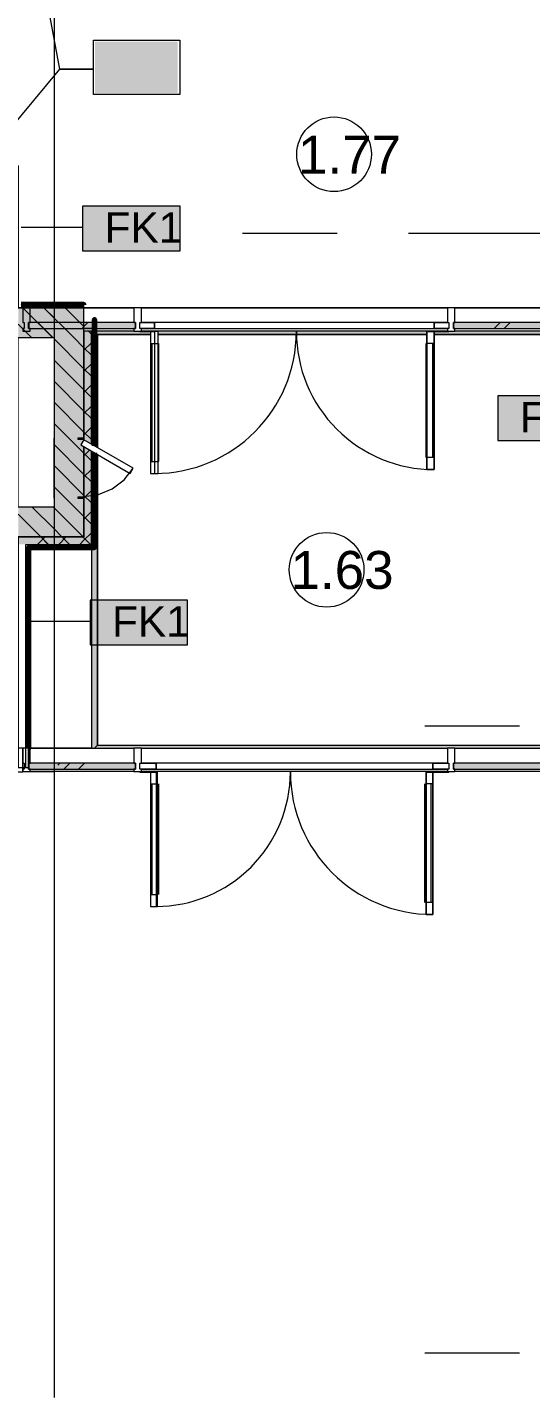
# Model space of a CAD drawing. Header units: millimetres. Extents: x -3817 to 677485, y -22715 to 103890.
# Drawn here: x 85275 to 88646, y 5211 to 14389 of the extents above; entities that cross this region are included whole.
import ezdxf

# ---------------------------------------------------------------- set-up
doc = ezdxf.new("R2010")
doc.units = ezdxf.units.MM
doc.layers.add('PDF _Геометрия', color=7, linetype='Continuous', true_color=0x1d1d1d)
doc.layers.add('PDF _Сплошная заливка', color=7, linetype='Continuous', true_color=0xffffff)
doc.layers.add('PDF _Текст', color=7, linetype='Continuous')
doc.styles.add('PDF GOST-Common', font='arial.ttf')

msp = doc.modelspace()

# ---------------------------------------------------------------- hatches: boundary and pattern name
at = {"layer": 'PDF _Сплошная заливка', "transparency": 33554559}
for points in [[(85653.6, 12311.3), (85653.6, 12511.4), (85213.6, 12511.4), (85213.6, 12311.3), (85453.6, 12311.3)], [(85275.9, 12511.4), (85453.3, 12511.4), (85453.3, 12531.3), (85233.3, 12531.3), (85233.3, 12511.4)], [(85438.9, 12511.4), (85653.6, 12511.4), (85653.6, 12531.3), (85233.6, 12531.3), (85233.6, 12511.4)], [(85438.9, 12371.4), (85998.6, 12371.4), (85998.6, 12411.4), (85283.6, 12411.4), (85283.6, 12371.4)], [(89573.6, 12371.4), (89573.6, 12411.4), (88128.6, 12411.4), (88128.6, 12371.4), (88765.5, 12371.4)], [(85453.6, 10976.3), (85653.6, 10976.3), (85653.6, 11236.3), (85613.6, 11236.3), (85613.6, 11241.4), (85653.6, 11241.4), (85653.6, 11580.2), (85633.6, 11591.7), (85653.6, 11626.4), (85653.6, 11631.4), (85613.6, 11631.4), (85613.6, 11636.4), (85653.6, 11636.4), (85653.6, 12311.3), (85453.6, 12311.3), (85453.6, 11176.3)], [(85263.3, 10926.3), (85453.3, 10926.3), (85453.3, 10976.3), (85213.3, 10976.3), (85213.3, 10926.3)], [(85263.6, 10926.3), (85653.6, 10926.3), (85653.6, 10976.3), (85213.6, 10976.3), (85213.6, 10926.3)], [(85438.9, 9421.3), (85998.6, 9421.3), (85998.6, 9461.3), (85283.6, 9461.3), (85283.6, 9421.3)], [(89383.6, 9421.3), (89383.6, 9461.3), (88128.6, 9461.3), (88128.6, 9421.3), (88765.5, 9421.3)]]:
    msp.add_hatch(color=256, dxfattribs=at).paths.add_polyline_path(points)
h = msp.add_hatch(color=256, dxfattribs=at)
h.paths.add_polyline_path([(85703.6, 10926.3), (85703.6, 11551.3), (85653.6, 11580.2), (85653.6, 10926.3)], flags=0)
h.paths.add_polyline_path([(85703.6, 11597.5), (85703.6, 12354.4), (85653.6, 12354.4), (85653.6, 11626.4), (85676.7, 11613)], flags=0)
at = {"layer": 'PDF _Сплошная заливка', "true_color": 0x8000ff, "transparency": 33554559}
h = msp.add_hatch(color=190, dxfattribs=at)
h.paths.add_polyline_path([(85703.6, 9561.4), (85723.6, 9561.4), (85743.6, 9581.4), (85743.6, 11528.2), (85724.6, 11539.2), (85723.6, 10905.4), (85703.6, 10905.4), (85703.6, 10657)], flags=0)
h.paths.add_polyline_path([(85743.6, 11574.4), (85743.6, 12331), (85724.6, 12350), (85724.6, 11585.4)], flags=0)
h = msp.add_hatch(color=190, dxfattribs=at)
h.paths.add_polyline_path([(88000.6, 12351.3), (88000.6, 12354.4), (86126.6, 12354.4), (86126.6, 12351.3), (86150.6, 12351.3), (86150.6, 12331), (87950.6, 12331), (87950.6, 12351.3)], flags=0)
h.paths.add_polyline_path([(89487.1, 12331), (89492.6, 12336.5), (89492.6, 12354.4), (88098.6, 12354.4), (88098.6, 12351.3), (88000.6, 12351.3), (88000.6, 12331), (88765.5, 12331)], flags=0)
h.paths.add_polyline_path([(85998.6, 12331), (86100.6, 12331), (86100.6, 12351.3), (86028.6, 12351.3), (86028.6, 12354.4), (85724.6, 12354.4), (85724.6, 12350), (85743.6, 12331), (85988.6, 12331)], flags=0)
msp.add_hatch(color=190, dxfattribs=at).paths.add_polyline_path([(89453.6, 9561.4), (89487.1, 9561.4), (89467.1, 9581.4), (85743.6, 9581.4), (85723.6, 9561.4), (89450.6, 9561.4)])

# ---------------------------------------------------------------- linework, layer by layer
at = {"layer": 'PDF _Геометрия', "color": 7, "lineweight": 9}
for points in [[(85453.3, 29292.1), (85453.3, 17552.3), (85753.3, 17402.3), (85153.3, 17102.3), (85453.3, 16952.3), (85453.3, 5212.4)], [(85234.1, 13049.8), (85645, 13049.8)], [(85453.3, 12531.3), (85234.3, 12531.3), (85233.3, 12531.3)], [(85653.6, 12531.3), (85234.6, 12531.3), (85233.6, 12531.3)], [(85988.6, 12511.4), (85653.6, 12511.4), (85988.6, 12511.4), (85988.6, 12411.4), (85724.6, 12411.4)], [(88088.6, 12511.4), (86038.6, 12511.4)], [(89563.6, 12511.4), (88138.6, 12511.4)], [(85644.9, 12376.5), (85679.7, 12411.4)], [(85723.6, 12411.4), (85653.6, 12411.4)], [(88000.6, 12411.4), (86126.6, 12411.4)], [(88402.5, 12371.4), (88442.5, 12411.4)], [(88468.2, 12371.4), (88508.2, 12411.4)], [(85723.6, 12371.4), (85653.6, 12371.4)], [(85723.6, 12354.4), (85653.6, 12354.4)], [(85703.6, 11597.5), (85703.6, 12354.4)], [(85724.5, 12371.4), (85988.6, 12371.4), (85988.6, 12354.4), (85724.5, 12354.4)], [(85743.6, 12331), (86100.6, 12331), (85743.6, 12331), (85743.6, 11574.4), (85743.6, 12331), (85724.5, 12350.1)], [(86126.6, 12371.4), (88000.6, 12371.4)], [(89492.6, 12336.5), (89487.1, 12331), (88000.6, 12331), (89487.1, 12331)], [(89492.6, 12354.4), (88138.6, 12354.4), (88138.6, 12371.4), (89563.6, 12371.4), (89563.6, 12354.4), (89493.6, 12354.4), (89493.6, 11517.4)], [(85263.6, 9431.3), (85263.6, 10906.4), (85263.6, 10926.3), (85653.6, 10926.3), (85703.6, 10926.3), (85703.6, 11551.3)], [(85743.6, 9581.4), (85743.6, 11528.2), (85743.6, 9581.4), (89467.1, 9581.4)], [(85263.3, 9431.3), (85263.3, 10906.4), (85263.3, 10926.3), (85453.3, 10926.3)], [(85283.3, 10906.4), (85453.3, 10906.4)], [(85283.3, 9561.3), (85283.3, 10905.4)], [(85283.6, 10906.4), (85653.6, 10906.4)], [(85283.6, 9561.4), (85283.6, 10905.4)], [(85703.6, 10905.6), (85703.6, 9561.4), (85293.6, 9561.4)], [(85703.6, 10657), (85703.6, 9561.4)], [(85284.1, 10411.5), (85695, 10411.5)], [(85723.6, 9561.4), (85743.6, 9581.4), (89467.1, 9581.4), (89467.1, 10131)], [(85453.3, 9461.3), (85293.3, 9461.3), (85293.3, 9561.3), (85453.3, 9561.3), (85293.3, 9561.3)], [(85479.2, 9448.1), (85492.5, 9461.3)], [(85518.2, 9421.3), (85558.2, 9461.3)], [(85618.2, 9421.3), (85658.2, 9461.3)], [(87990.6, 9461.3), (86136.6, 9461.3)], [(85293.3, 9404.3), (85453.3, 9404.3), (85293.3, 9404.3), (85293.3, 9421.3), (85453.3, 9421.3)], [(85988.6, 9404.3), (85293.6, 9404.3)], [(86136.6, 9421.3), (87990.6, 9421.3)], [(87990.6, 9404.3), (86136.6, 9404.3)], [(89373.6, 9404.3), (88138.6, 9404.3)]]:
    msp.add_lwpolyline(points, dxfattribs=at)
at = {"layer": 'PDF _Геометрия', "color": 250, "lineweight": 9, "true_color": 0x3c3c3c}
msp.add_lwpolyline([(84979.4, 13493.1), (85491.8, 14109.7), (85717, 14109.7), (85491.8, 14109.7), (84951.7, 17007.8)], dxfattribs=at)
msp.add_lwpolyline([(85717, 14304.2), (86296.8, 14304.2), (86296.8, 13940.2), (85717, 13940.2)], close=True, dxfattribs=at)
at = {"layer": 'PDF _Геометрия', "color": 9, "lineweight": 9, "true_color": 0xc0c0c0}
for points in [[(84943.2, 13481.3), (82957.3, 13481.3), (82957.3, 13461.3), (85213.3, 13461.3), (85213.3, 12511.4), (85233.3, 12511.4), (85453.3, 12511.4), (85213.3, 12511.4), (85213.3, 13461.3), (84993.3, 13461.3), (84993.3, 9561.3), (85213.3, 9561.3), (85213.3, 10976.3), (85453.3, 10976.3), (85213.3, 10976.3), (85213.3, 10926.3), (85213.3, 10906.4), (85213.3, 9431.3), (85283.3, 9431.3), (85283.3, 9561.3)], [(85723.6, 11585.9), (85723.6, 12354.4), (85653.6, 12354.4), (85653.6, 12511.4), (85213.6, 12511.4), (85213.6, 13461.4), (85124.2, 13461.4), (85213.6, 13461.4), (85213.6, 12511.4), (85233.6, 12511.4), (85653.6, 12511.4), (85653.6, 12531.3)], [(85453.3, 11236.3), (85453.3, 11636.4)], [(85453.6, 11236.3), (85453.6, 11636.4)], [(85653.6, 10906.4), (85703.6, 10906.4), (85723.6, 10906.4), (85723.6, 11539.7)], [(84773.6, 5211.3), (85193.6, 5211.3), (85193.6, 5231.3), (85193.6, 5461.4), (85193.6, 9403.3), (85243.6, 9403.3), (85243.6, 9561.4), (85124.2, 9561.4), (85213.6, 9561.4), (85213.6, 10976.3), (85453.6, 10976.3), (85653.6, 10976.3), (85213.6, 10976.3), (85213.6, 10926.3), (85213.6, 10906.4), (85213.6, 9431.3), (85283.6, 9431.3), (85283.6, 9561.4)]]:
    msp.add_lwpolyline(points, dxfattribs=at)
at = {"layer": 'PDF _Геометрия', "color": 7, "lineweight": 9}
for points in [[(86298.1, 13191.7), (85645, 13191.7), (85645, 12891.7), (86298.1, 12891.7)], [(86038.6, 12511.4), (88088.6, 12511.4), (88088.6, 12411.4), (86038.6, 12411.4)], [(88138.6, 12511.4), (89563.6, 12511.4), (89563.6, 12411.4), (88138.6, 12411.4)], [(85653.6, 11626.4), (85653.6, 12311.3), (85653.6, 12354.4), (85653.6, 12311.3)], [(86038.6, 12371.4), (88088.6, 12371.4), (88088.6, 12354.4), (86038.6, 12354.4)], [(86150.6, 12331), (87950.6, 12331)], [(89080.6, 11921.7), (88427.5, 11921.7), (88427.5, 11621.7), (89080.6, 11621.7)], [(85653.6, 10976.3), (85653.6, 11580.2)], [(86348.1, 10553.4), (85695, 10553.4), (85695, 10253.4), (86348.1, 10253.4)], [(85293.6, 9561.4), (85988.6, 9561.4), (85988.6, 9461.3), (85293.6, 9461.3)], [(86038.6, 9561.4), (88088.6, 9561.4), (88088.6, 9461.3), (86038.6, 9461.3)], [(88138.6, 9561.4), (89373.6, 9561.4), (89373.6, 9461.3), (88138.6, 9461.3)], [(85293.6, 9421.3), (85988.6, 9421.3), (85988.6, 9404.3), (85293.6, 9404.3)], [(86038.6, 9421.3), (88088.6, 9421.3), (88088.6, 9404.3), (86038.6, 9404.3)], [(88138.6, 9421.3), (89373.6, 9421.3), (89373.6, 9404.3), (88138.6, 9404.3)]]:
    msp.add_lwpolyline(points, close=True, dxfattribs=at)
at = {"layer": 'PDF _Геометрия', "color": 253, "lineweight": 9, "true_color": 0xaaaaaa}
for points in [[(86715.9, 13011.4), (87350.9, 13011.4)], [(87827.2, 13011.4), (89414.7, 13011.4)], [(86126.6, 12371.4), (86126.6, 12411.4)], [(88000.6, 12411.4), (88000.6, 12371.4)], [(86100.6, 12271.3), (86150.6, 12271.3)], [(86110.6, 11481.3), (86110.6, 12271.3)], [(86154.6, 11481.3), (86154.6, 12271.3)], [(87946.6, 11507.4), (87946.6, 12271.3)], [(88000.6, 12271.3), (87950.6, 12271.3)], [(87990.6, 11507.4), (87990.6, 12271.3)], [(86100.6, 11481.3), (86150.6, 11481.3)], [(88000.6, 11507.4), (87950.6, 11507.4)], [(85653.6, 11246.4), (85751.9, 11259.3), (85843.6, 11297.3), (85922.3, 11357.6), (85982.7, 11436.3)], [(87936.4, 9711.4), (88571.4, 9711.4)], [(86136.6, 9421.3), (86136.6, 9461.3)], [(87990.6, 9461.3), (87990.6, 9421.3)], [(86100.6, 9321.3), (86145.6, 9321.3)], [(86110.6, 8581.4), (86110.6, 9321.3)], [(86154.6, 8581.4), (86154.6, 9321.3)], [(87936.6, 8527.3), (87936.6, 9321.3)], [(87990.6, 9321.3), (87945.6, 9321.3)], [(87980.6, 8527.3), (87980.6, 9321.3)], [(86100.6, 8581.4), (86145.6, 8581.4)], [(87990.6, 8527.3), (87945.6, 8527.3)], [(87936.4, 5511.3), (88571.4, 5511.3)]]:
    msp.add_lwpolyline(points, dxfattribs=at)
at = {"layer": 'PDF _Геометрия', "color": 231, "lineweight": 70, "true_color": 0xff80c0}
for points in [[(85453.3, 12532.3), (85233.3, 12532.3)], [(85653.6, 12531.3), (85653.6, 12532.3), (85233.6, 12532.3)], [(85724.6, 11585.4), (85724.6, 12432.4), (85723.6, 12432.4), (85723.6, 11585.9)], [(85283.6, 9561.4), (85284.6, 9561.4), (85284.6, 10905.4), (85723.6, 10905.4), (85724.6, 10905.4), (85724.6, 11539.2)], [(85723.6, 11539.7), (85723.6, 10906.4), (85653.6, 10906.4)], [(85283.3, 9561.3), (85284.3, 9561.3), (85284.3, 10905.4), (85453.3, 10905.4)]]:
    msp.add_lwpolyline(points, dxfattribs=at)
at = {"layer": 'PDF _Геометрия', "color": 231, "lineweight": 9, "true_color": 0xff80c0}
for points in [[(85233.3, 12532.3), (85233.3, 12531.3), (85234.3, 12531.3), (85453.3, 12531.3)], [(85233.6, 12532.3), (85233.6, 12531.3), (85234.6, 12531.3), (85653.6, 12531.3)], [(85453.3, 10906.4), (85283.3, 10906.4), (85283.3, 10905.4), (85283.3, 9561.3)], [(85653.6, 10906.4), (85283.6, 10906.4), (85283.6, 10905.4), (85283.6, 9561.4)]]:
    msp.add_lwpolyline(points, dxfattribs=at)
at = {"layer": 'PDF _Геометрия', "color": 7, "lineweight": 20}
for points in [[(85283.3, 12371.3), (85283.3, 12411.3), (85293.3, 12411.3), (85293.3, 12511.4), (85243.3, 12511.4), (85243.3, 12411.3), (85253.3, 12411.3), (85253.3, 12371.3), (85243.3, 12371.3), (85243.3, 12354.3), (85293.3, 12354.3), (85293.3, 12371.3)], [(85283.6, 12371.4), (85283.6, 12411.4), (85293.6, 12411.4), (85293.6, 12511.4), (85243.6, 12511.4), (85243.6, 12411.4), (85253.6, 12411.4), (85253.6, 12371.4), (85243.6, 12371.4), (85243.6, 12354.4), (85293.6, 12354.4), (85293.6, 12371.4)], [(86038.6, 12371.4), (86028.6, 12371.4), (86028.6, 12411.4), (86038.6, 12411.4), (86038.6, 12511.4), (85988.6, 12511.4), (85988.6, 12411.4), (85998.6, 12411.4), (85998.6, 12371.4), (85988.6, 12371.4), (85988.6, 12354.4), (86038.6, 12354.4)], [(88138.6, 12371.4), (88128.6, 12371.4), (88128.6, 12411.4), (88138.6, 12411.4), (88138.6, 12511.4), (88088.6, 12511.4), (88088.6, 12411.4), (88098.6, 12411.4), (88098.6, 12371.4), (88088.6, 12371.4), (88088.6, 12354.4), (88138.6, 12354.4)], [(85283.6, 12371.4), (85998.6, 12371.4), (85998.6, 12411.4), (85283.6, 12411.4)], [(88128.6, 12371.4), (89573.6, 12371.4), (89573.6, 12411.4), (88128.6, 12411.4)], [(85283.3, 9421.3), (85283.3, 9461.3), (85293.3, 9461.3), (85293.3, 9561.3), (85243.3, 9561.3), (85243.3, 9461.3), (85253.3, 9461.3), (85253.3, 9421.3), (85243.3, 9421.3), (85243.3, 9404.3), (85293.3, 9404.3), (85293.3, 9421.3)], [(85283.6, 9421.3), (85283.6, 9461.3), (85293.6, 9461.3), (85293.6, 9561.4), (85243.6, 9561.4), (85243.6, 9461.3), (85253.6, 9461.3), (85253.6, 9421.3), (85243.6, 9421.3), (85243.6, 9404.3), (85293.6, 9404.3), (85293.6, 9421.3)], [(86038.6, 9421.3), (86028.6, 9421.3), (86028.6, 9461.3), (86038.6, 9461.3), (86038.6, 9561.4), (85988.6, 9561.4), (85988.6, 9461.3), (85998.6, 9461.3), (85998.6, 9421.3), (85988.6, 9421.3), (85988.6, 9404.3), (86038.6, 9404.3)], [(88138.6, 9421.3), (88128.6, 9421.3), (88128.6, 9461.3), (88138.6, 9461.3), (88138.6, 9561.4), (88088.6, 9561.4), (88088.6, 9461.3), (88098.6, 9461.3), (88098.6, 9421.3), (88088.6, 9421.3), (88088.6, 9404.3), (88138.6, 9404.3)], [(85283.6, 9421.3), (85998.6, 9421.3), (85998.6, 9461.3), (85283.6, 9461.3)], [(88128.6, 9421.3), (89383.6, 9421.3), (89383.6, 9461.3), (88128.6, 9461.3)]]:
    msp.add_lwpolyline(points, close=True, dxfattribs=at)
at = {"layer": 'PDF _Геометрия', "lineweight": 9}
for points in [[(85444.1, 12311.3), (85244.1, 12511.4)], [(85444.4, 12311.3), (85244.4, 12511.4)], [(85453.3, 12443.6), (85385.5, 12511.4)], [(85703.6, 12193.6), (85653.6, 12243.6), (85585.8, 12311.3), (85385.8, 12511.4)], [(85653.6, 12385), (85527.3, 12511.4)], [(85302.7, 12311.3), (85213.3, 12400.8)], [(85303, 12311.3), (85213.6, 12400.8)], [(85703.6, 12052.2), (85653.6, 12102.2), (85453.6, 12302.2)], [(85703.6, 12335), (85684.3, 12354.4)], [(85653.6, 12226.6), (85703.6, 12276.6)], [(85703.6, 11910.8), (85653.6, 11960.8), (85453.6, 12160.8)], [(85653.6, 12085.2), (85703.6, 12135.2)], [(85703.6, 11769.3), (85653.6, 11819.3), (85453.6, 12019.3)], [(85653.6, 11943.8), (85703.6, 11993.8)], [(85703.6, 11627.9), (85653.6, 11677.9), (85453.6, 11877.9)], [(85653.6, 11802.3), (85703.6, 11852.3)], [(85703.6, 11486.5), (85653.6, 11536.5), (85453.6, 11736.5)], [(85653.6, 11660.9), (85703.6, 11710.9)], [(85703.6, 11345.1), (85653.6, 11395.1), (85453.6, 11595.1)], [(85653.6, 11519.5), (85692, 11558)], [(85703.6, 11203.7), (85653.6, 11253.7), (85453.6, 11453.7)], [(85653.6, 11378.1), (85703.6, 11428.1)], [(85703.6, 11062.2), (85653.6, 11112.2), (85453.6, 11312.2)], [(85653.6, 11236.7), (85703.6, 11286.7)], [(85414.9, 10926.3), (85364.9, 10976.3), (85213.3, 11128)], [(85415.2, 10926.3), (85365.2, 10976.3), (85213.6, 11128)], [(85453.3, 11029.4), (85306.3, 11176.3)], [(85556.6, 10926.3), (85506.6, 10976.3), (85453.6, 11029.4), (85306.6, 11176.3)], [(85453.3, 11170.8), (85447.7, 11176.3)], [(85698, 10926.3), (85653.6, 10970.8), (85648, 10976.3), (85453.6, 11170.8), (85448, 11176.3)], [(85653.6, 11095.2), (85703.6, 11145.2)], [(85343, 10926.3), (85393, 10976.3)], [(85343.3, 10926.3), (85393.3, 10976.3)], [(85484.7, 10926.3), (85534.7, 10976.3)], [(85626.1, 10926.3), (85653.6, 10953.8), (85703.6, 11003.8)]]:
    msp.add_lwpolyline(points, dxfattribs=at)
at = {"layer": 'PDF _Геометрия', "color": 253, "lineweight": 9, "true_color": 0x9b9b9b}
for points in [[(85282.5, 12518.4), (85292.5, 12518.4)], [(85282.8, 12518.4), (85292.8, 12518.4)], [(85298.4, 12511.4), (85296.9, 12513.9)], [(85298.7, 12511.4), (85297.2, 12513.9)], [(85373.9, 12518.4), (85384, 12518.4)], [(85374.2, 12518.4), (85384.3, 12518.4)], [(85396.1, 12515.7), (85393.5, 12511.4)], [(85396.4, 12515.7), (85393.8, 12511.4)], [(85437.7, 12526.9), (85432.7, 12518.2)], [(85438, 12526.9), (85433, 12518.2)], [(85434.9, 12518.4), (85444.9, 12518.4)], [(85435.2, 12518.4), (85445.2, 12518.4)], [(85506, 12522.8), (85501, 12514.1)], [(85574.4, 12521.6), (85569.4, 12530.3)], [(85587.6, 12518.4), (85597.6, 12518.4)]]:
    msp.add_lwpolyline(points, dxfattribs=at)
at = {"layer": 'PDF _Геометрия', "color": 7, "lineweight": 20}
for points in [[(85453.3, 12411.3), (85283.3, 12411.3), (85283.3, 12371.3), (85453.3, 12371.3)], [(85453.3, 9461.3), (85283.3, 9461.3), (85283.3, 9421.3), (85453.3, 9421.3)]]:
    msp.add_lwpolyline(points, dxfattribs=at)
at = {"layer": 'PDF _Геометрия', "color": 253, "lineweight": 13, "true_color": 0xaaaaaa}
for points in [[(86028.6, 12371.4), (86028.6, 12411.4), (86126.6, 12411.4), (86126.6, 12371.4)], [(88000.6, 12371.4), (88000.6, 12411.4), (88098.6, 12411.4), (88098.6, 12371.4)], [(85613.6, 11631.4), (85653.6, 11631.4), (85653.6, 11636.4), (85613.6, 11636.4)], [(85982.7, 11436.3), (85653.6, 11626.4), (85633.6, 11591.7), (85962.7, 11401.7)], [(85613.6, 11241.4), (85613.6, 11236.3), (85653.6, 11236.3), (85653.6, 11241.4)], [(86028.6, 9421.3), (86028.6, 9461.3), (86136.6, 9461.3), (86136.6, 9421.3)], [(87990.6, 9421.3), (87990.6, 9461.3), (88098.6, 9461.3), (88098.6, 9421.3)]]:
    msp.add_lwpolyline(points, close=True, dxfattribs=at)
at = {"layer": 'PDF _Геометрия', "color": 253, "lineweight": 9, "true_color": 0xaaaaaa}
for points in [[(86126.6, 12391.4), (86126.6, 12371.4)], [(88000.6, 12371.4), (88000.6, 12391.4)], [(86126.6, 12351.3), (86126.6, 12354.4), (86126.6, 12351.3), (86028.6, 12351.3), (86028.6, 12354.4), (86028.6, 12351.3)], [(86150.6, 12351.3), (86100.6, 12351.3), (86100.6, 11401.3), (86150.6, 11401.3), (86150.6, 12351.3), (86100.6, 12351.3), (86100.6, 11401.3), (86150.6, 11401.3)], [(87950.6, 12351.3), (88000.6, 12351.3), (88000.6, 11427.4), (87950.6, 11427.4), (87950.6, 12351.3), (87950.6, 11427.4), (88000.6, 11427.4), (88000.6, 12351.3)], [(88000.6, 12351.3), (88000.6, 12354.4), (88000.6, 12351.3), (88098.6, 12351.3), (88098.6, 12354.4), (88098.6, 12351.3)], [(86136.6, 9401.3), (86136.6, 9404.3), (86136.6, 9401.3), (86028.6, 9401.3), (86028.6, 9404.3), (86028.6, 9401.3)], [(86145.6, 9401.3), (86100.6, 9401.3), (86100.6, 8501.3), (86145.6, 8501.3), (86145.6, 9401.3), (86100.6, 9401.3), (86100.6, 8501.3), (86145.6, 8501.3)], [(86136.6, 9441.4), (86136.6, 9421.3)], [(87945.6, 9401.3), (87990.6, 9401.3), (87990.6, 8447.4), (87945.6, 8447.4), (87945.6, 9401.3), (87945.6, 8447.4), (87990.6, 8447.4), (87990.6, 9401.3)], [(87990.6, 9421.3), (87990.6, 9441.4)], [(87990.6, 9401.3), (87990.6, 9404.3), (87990.6, 9401.3), (88098.6, 9401.3), (88098.6, 9404.3), (88098.6, 9401.3)]]:
    msp.add_lwpolyline(points, close=True, dxfattribs=at)
at = {"layer": 'PDF _Геометрия', "color": 9, "lineweight": 9, "true_color": 0xc0c0c0}
for points in [[(85213.3, 11176.3), (85213.3, 12311.3), (85453.3, 12311.3), (85453.3, 11176.3)], [(85213.6, 11176.3), (85213.6, 12311.3), (85453.6, 12311.3), (85453.6, 11176.3)]]:
    msp.add_lwpolyline(points, close=True, dxfattribs=at)
at = {"layer": 'PDF _Геометрия', "color": 253, "lineweight": 9, "true_color": 0xaaaaaa}
for points in [[(86126.6, 12351.3), (86126.6, 11401.3, 0.414213), (87076.6, 12351.3, 0.414215), (88000.6, 11427.4), (88000.6, 12351.3)], [(86136.6, 9401.3), (86136.6, 8501.3, 0.414214), (87036.6, 9401.3, 0.414213), (87990.6, 8447.4), (87990.6, 9401.3)]]:
    msp.add_lwpolyline(points, format="xyb", dxfattribs=at)
at = {"layer": 'PDF _Геометрия', "color": 7, "lineweight": 9}
for centre in [(87329.5, 13538.7), (87329.5, 13538.7), (87279.5, 10755.7), (87279.5, 10755.7)]:
    msp.add_circle(centre, 250, dxfattribs=at)
at = {"layer": 'PDF _Сплошная заливка', "lineweight": 9, "transparency": 33554559}
for points in [[(85727, 14294.2), (86280.6, 14294.2), (85727, 13950.2), (86280.6, 13950.2)], [(86298.1, 13191.7), (85645, 13191.7), (86298.1, 12891.7), (85645, 12891.7)], [(89080.6, 11921.7), (88427.5, 11921.7), (89080.6, 11621.7), (88427.5, 11621.7)], [(86348.1, 10553.4), (85695, 10553.4), (86348.1, 10253.4), (85695, 10253.4)]]:
    msp.add_solid(points, dxfattribs=at)
at = {"layer": 'PDF _Сплошная заливка', "lineweight": 35, "transparency": 33554559}
for points in [[(85453.3, 12311.3), (85453.3, 12511.4), (85213.3, 12311.3), (85213.3, 12511.4)], [(85283.3, 12371.3), (85453.3, 12371.3), (85283.3, 12411.3), (85453.3, 12411.3)], [(85653.6, 11631.4), (85653.6, 11636.4), (85613.6, 11631.4), (85613.6, 11636.4)], [(85653.6, 11236.3), (85653.6, 11241.4), (85613.6, 11236.3), (85613.6, 11241.4)], [(85213.3, 10976.3), (85453.3, 10976.3), (85213.3, 11176.3), (85453.3, 11176.3)], [(85213.6, 10976.3), (85453.6, 10976.3), (85213.6, 11176.3), (85453.6, 11176.3)], [(85283.3, 9421.3), (85453.3, 9421.3), (85283.3, 9461.3), (85453.3, 9461.3)]]:
    msp.add_solid(points, dxfattribs=at)
at = {"layer": 'PDF _Сплошная заливка', "color": 254, "lineweight": 35, "true_color": 0xffb9dc, "transparency": 33554559}
for points in [[(85453.3, 12531.3), (85453.3, 12532.3), (85275.9, 12531.3)], [(85453.3, 10905.4), (85453.3, 10906.4), (85284.3, 10905.4)], [(85283.6, 9561.4), (85284.6, 9561.4), (85283.6, 10657)], [(85283.3, 9561.3), (85284.3, 9561.3), (85283.3, 10059)]]:
    msp.add_solid(points, dxfattribs=at)

# ---------------------------------------------------------------- texts
at = {"layer": 'PDF _Текст', "color": 250, "true_color": 0x3c3c3c, "char_height": 254, "attachment_point": 4, "style": 'PDF GOST-Common'}
for s, insert in [('1.77', (87087.7, 13535.9)), ('1.63', (87037.7, 10752.9))]:
    msp.add_mtext(s, dxfattribs=dict(at, insert=insert))
at = {"layer": 'PDF _Текст', "char_height": 203.2, "attachment_point": 4, "style": 'PDF GOST-Common'}
for insert in [(85792.1, 13048.3), (88574.6, 11778.3), (85842.1, 10409.9)]:
    msp.add_mtext('FK1', dxfattribs=dict(at, insert=insert))

doc.saveas('drawing.dxf')
